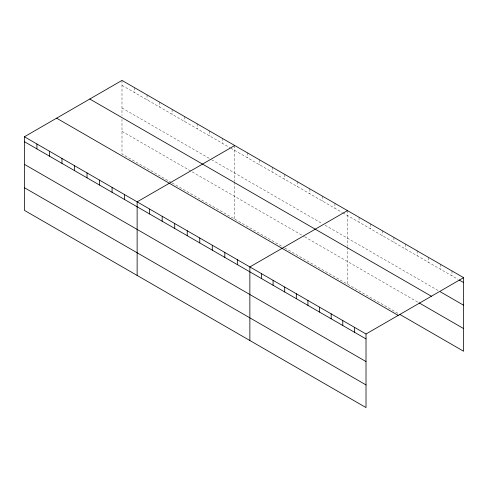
<?xml version="1.0" encoding="UTF-8"?>
<svg xmlns="http://www.w3.org/2000/svg" width="488" height="488" viewBox="0 0 488 488"><rect width="100%" height="100%" fill="white"/><g stroke="black" fill="none" stroke-linecap="round" stroke-linejoin="round"><path stroke-width="0.37" stroke-dasharray="2.44 1.83" d="M121.988 85.339L230.104 147.76M230.763 148.138L342.18 212.463M342.838 212.847L457.793 279.215M121.988 108.001L209.669 158.618M211.646 159.765L322.403 223.705M325.038 225.23L439.078 291.068M121.988 131.345L303.945 236.393M304.603 236.778L418.43 302.493M171.434 182.549L121.988 154.007L121.988 119.298M172.093 182.933L284.162 247.636M284.821 248.014L399.074 313.979M451.986 270.944L451.986 275.86M440.371 264.24L440.371 269.156M428.757 257.536L428.757 262.452M417.142 250.826L417.142 255.743M405.528 244.122L405.528 249.039M393.914 237.418L393.914 242.335M382.299 230.714L382.299 235.625M370.685 224.004L370.685 228.921M359.07 217.3L359.07 222.217M347.45 210.596L347.45 246.452M347.45 247.209L347.45 284.175M334.927 203.362L334.927 208.278M322.403 196.133L322.403 201.044M309.874 188.899L309.874 193.815M297.351 181.67L297.351 186.581M284.821 174.436L284.821 179.352M272.298 167.207L272.298 172.118M259.775 159.972L259.775 164.889M247.245 152.744L247.245 157.654M234.722 145.509L234.722 181.371M234.722 182.122L234.722 219.088M222.199 138.281L222.199 143.191M209.669 131.046L209.669 135.963M197.146 123.812L197.146 128.728M184.616 116.583L184.616 121.5M172.093 109.349L172.093 114.265M159.57 102.12L159.57 107.037M147.041 94.886L147.041 99.802M134.517 87.657L134.517 92.574M121.988 80.422L121.988 115.528"/><path stroke-width="0.73" d="M366.012 361.571L366.012 333.993L24.4 136.768L24.4 210.346L366.012 407.578L366.012 361.571L24.4 164.34M399.721 314.351L463.6 351.232L463.6 277.654L121.988 80.422L24.4 136.768M234.722 145.509L137.134 201.855L137.134 275.433M347.45 210.596L249.862 266.936L249.862 340.52M366.012 333.993L463.6 277.654M459.086 279.959L463.6 282.564M440.371 291.818L463.6 305.226M89.786 99.015L431.398 296.246M419.076 302.865L463.6 328.57M56.602 118.175L398.214 315.4M24.4 141.685L366.012 338.91M24.4 187.691L366.012 384.916M354.398 327.289L354.398 332.206M342.777 320.585L342.777 325.496M331.163 313.875L331.163 318.792M319.548 307.172L319.548 312.088M307.934 300.468L307.934 305.384M296.32 293.758L296.32 298.674M284.705 287.054L284.705 291.97M273.091 280.35L273.091 285.267M261.476 273.646L261.476 278.556M237.339 259.707L237.339 264.624M224.809 252.473L224.809 257.389M212.286 245.244L212.286 250.161M199.757 238.01L199.757 242.926M187.233 230.781L187.233 235.698M174.71 223.547L174.71 228.463M162.181 216.318L162.181 221.229M149.657 209.084L149.657 214M124.605 194.62L124.605 199.537M112.081 187.392L112.081 192.303M99.552 180.157L99.552 185.074M87.029 172.929L87.029 177.839M74.505 165.694L74.505 170.611M61.976 158.466L61.976 163.376M49.453 151.231L49.453 156.148M36.923 143.997L36.923 148.913"/></g></svg>
